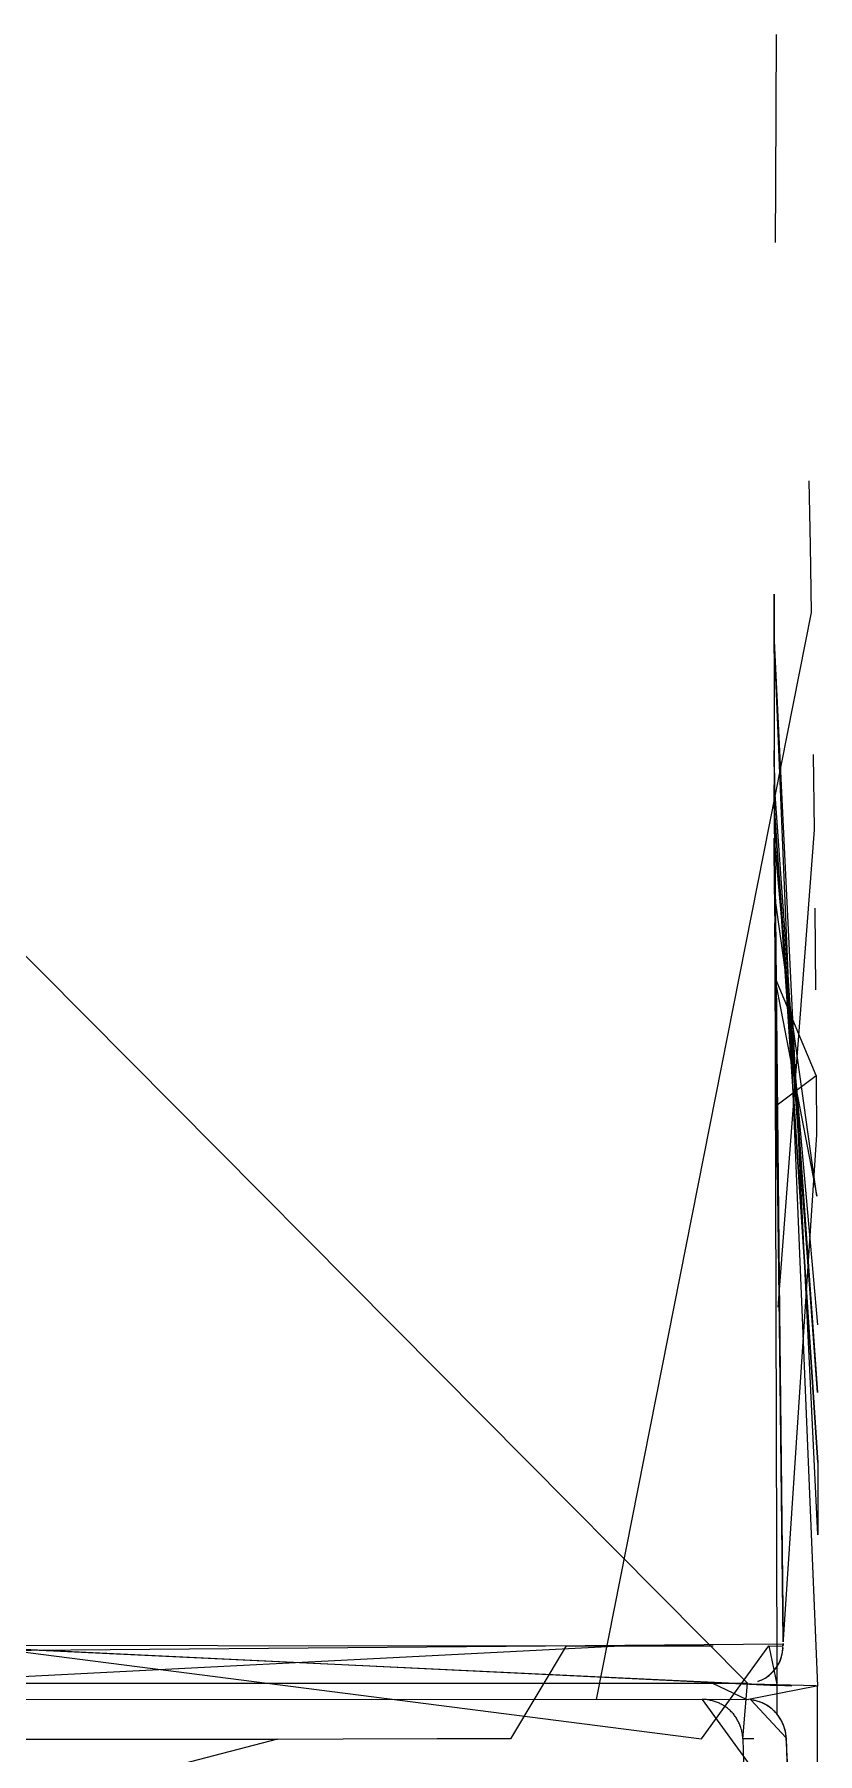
# Model space of a CAD drawing. Header units: millimetres. Extents: x 521 to 148073, y -17811 to 32040.
# Drawn here: x 59947.37 to 59957.44, y 10016.17 to 10038.25 of the extents above; entities that cross this region are included whole.
import ezdxf

# ---------------------------------------------------------------- set-up
doc = ezdxf.new("R2010")
doc.units = ezdxf.units.MM
doc.layers.add('Datové rozvody', color=6, linetype='Continuous')
doc.layers.add('PDF_Geometrie', color=7, linetype='Continuous', true_color=0xbdbdbd)

# ---------------------------------------------------------------- blocks, each defined once
blk = doc.blocks.new('projektor')
at = {"layer": 'PDF_Geometrie', "lineweight": 13}
for points in [[(86217.583, 14909.058), (86217.575, 14900.348), (86216.413, 14901.041), (86216.413, 14901.167), (86216.413, 14901.293), (86216.413, 14901.422), (86216.413, 14901.552), (86216.413, 14901.685), (86216.413, 14901.82), (86216.413, 14901.957), (86216.411, 14903.135), (86216.407, 14908.897), (86216.411, 14903.953), (86206.791, 14940.902)], [(86216.415, 14898), (86216.413, 14898.137), (86217.108, 14898.078), (86228.778, 14909.671), (86229.616, 14921.298), (86229.558, 14921.911)], [(86217.575, 14900.348), (86217.575, 14899.584), (86217.108, 14908.693)], [(86216.908, 14909.207), (86216.911, 14909.233), (86216.904, 14898.062)], [(86217.108, 14908.677), (86217.108, 14898.078)], [(86217.553, 14908.167), (86217.552, 14907.535), (86216.413, 14898.655), (86217.574, 14897.813), (86217.078, 14897.709), (86217.581, 14908.169), (86217.078, 14897.523)], [(86217.606, 14897.633), (86217.596, 14897.633), (86217.514, 14907.535)], [(86232.13, 14897.311), (86231.321, 14897.297), (86230.483, 14897.284), (86216.906, 14899.972)], [(86217.575, 14899.584), (86217.575, 14898.51)], [(86216.413, 14898.137), (86216.426, 14898.137), (86216.439, 14898.138), (86216.452, 14898.14), (86216.465, 14898.141), (86216.478, 14898.143), (86216.491, 14898.145), (86216.504, 14898.148), (86216.516, 14898.151), (86216.529, 14898.154), (86216.541, 14898.159), (86216.554, 14898.163), (86216.566, 14898.167), (86216.578, 14898.171), (86216.591, 14898.176), (86216.602, 14898.181), (86216.615, 14898.186), (86216.626, 14898.192), (86216.638, 14898.198), (86216.649, 14898.204), (86216.661, 14898.211), (86216.672, 14898.218), (86216.683, 14898.226), (86216.693, 14898.233), (86216.704, 14898.24), (86216.714, 14898.248), (86216.725, 14898.256), (86216.735, 14898.265), (86216.744, 14898.273), (86216.753, 14898.283), (86216.762, 14898.292), (86216.771, 14898.302), (86216.78, 14898.311), (86216.789, 14898.321), (86216.797, 14898.331), (86216.805, 14898.342), (86216.812, 14898.352), (86216.82, 14898.363), (86216.827, 14898.374), (86216.834, 14898.384), (86216.84, 14898.396), (86216.847, 14898.408), (86216.852, 14898.419), (86216.858, 14898.431), (86216.864, 14898.442), (86216.869, 14898.455), (86216.873, 14898.467), (86216.878, 14898.479), (86216.882, 14898.491), (86216.886, 14898.503), (86216.889, 14898.517), (86216.892, 14898.529), (86216.895, 14898.541), (86216.897, 14898.554), (86216.9, 14898.567), (86216.902, 14898.58), (86216.904, 14898.593), (86216.904, 14898.606), (86216.905, 14898.618), (86216.906, 14898.632), (86216.906, 14898.645), (86215.385, 14897.543)], [(86216.906, 14898.101), (86216.906, 14898.087)], [(86217.108, 14898.078), (86217.108, 14898.078)], [(86217.143, 14897.918), (86217.131, 14897.949), (86217.142, 14897.923)], [(86216.722, 14897.71), (86217.317, 14897.709), (86230.713, 14897.746)], [(86230.713, 14897.746), (86230.077, 14897.747), (86217.074, 14897.203)], [(86217.574, 14897.813), (86217.572, 14897.638)], [(86217.639, 14897.633), (86217.627, 14897.633), (86228.759, 14897.746)], [(86219.867, 14897.202), (86218.963, 14897.202), (86230.216, 14897.747), (86229.427, 14897.747)], [(86226.979, 14897.741), (86227.665, 14897.744), (86221.585, 14897.206)], [(86228.711, 14897.258), (86227.771, 14897.247), (86221.806, 14897.698)], [(86235.108, 14897.73), (86235.835, 14897.726), (86237.706, 14897.717)], [(86216.427, 14897.595), (86216.427, 14897.596), (86206.791, 14897.325)], [(86217.634, 14897.634), (86217.641, 14897.634)], [(86217.663, 14897.633), (86217.651, 14897.633)], [(86224.7, 14897.221), (86223.96, 14897.217), (86217.654, 14897.634)], [(86226.792, 14897.238), (86225.77, 14897.229)]]:
    blk.add_lwpolyline(points, dxfattribs=at)
for points in [[(86217.075, 14897.217), (86217.075, 14897.223), (86217.075, 14897.217), (86217.108, 14898.516), (86216.906, 14898.087)], [(86216.427, 14897.595), (86216.433, 14897.596), (86216.446, 14897.597), (86216.458, 14897.598), (86216.471, 14897.6), (86216.484, 14897.602), (86216.497, 14897.604), (86216.509, 14897.606), (86216.522, 14897.609), (86216.535, 14897.613), (86216.548, 14897.616), (86216.561, 14897.62), (86216.573, 14897.625), (86216.586, 14897.63), (86216.598, 14897.635), (86216.611, 14897.641), (86216.622, 14897.646), (86216.634, 14897.652), (86216.645, 14897.658), (86216.657, 14897.664), (86216.669, 14897.672), (86216.681, 14897.679), (86216.692, 14897.688), (86216.704, 14897.696), (86216.714, 14897.704), (86216.725, 14897.712), (86216.735, 14897.721), (86216.744, 14897.73), (86216.755, 14897.739), (86216.765, 14897.75), (86216.774, 14897.76), (86216.783, 14897.77), (86216.792, 14897.78), (86216.8, 14897.79), (86216.808, 14897.801), (86216.817, 14897.813), (86216.824, 14897.824), (86216.831, 14897.836), (86216.838, 14897.847), (86216.845, 14897.859), (86216.851, 14897.871), (86216.857, 14897.883), (86216.862, 14897.896), (86216.868, 14897.908), (86216.873, 14897.92), (86216.878, 14897.933), (86216.882, 14897.946), (86216.886, 14897.958), (86216.889, 14897.971), (86216.892, 14897.985), (86216.895, 14897.997), (86216.897, 14898.01), (86216.9, 14898.023), (86216.902, 14898.036)], [(86225.911, 14897.731), (86226.605, 14897.737), (86224.321, 14897.724), (86224.7, 14897.221), (86225.911, 14897.731), (86225.542, 14897.734), (86217.639, 14897.633)], [(86228.071, 14897.744), (86227.365, 14897.742), (86217.648, 14897.634), (86228.331, 14897.746), (86220.741, 14897.204), (86228.071, 14897.744), (86219.867, 14897.202)], [(86223.557, 14897.717), (86224.458, 14897.722), (86225.887, 14897.735), (86223.194, 14897.212), (86226.979, 14897.741)], [(86217.572, 14897.638), (86217.573, 14897.637), (86217.574, 14897.637), (86217.575, 14897.637), (86217.575, 14897.637), (86217.576, 14897.636), (86217.577, 14897.636), (86217.578, 14897.636), (86217.579, 14897.636), (86217.58, 14897.636), (86217.581, 14897.636), (86217.582, 14897.636), (86217.583, 14897.636), (86217.585, 14897.635), (86217.586, 14897.635), (86217.587, 14897.635), (86217.588, 14897.635), (86217.59, 14897.635), (86217.592, 14897.635), (86217.593, 14897.635)]]:
    blk.add_lwpolyline(points, close=True, dxfattribs=at)
for centre, radius, start, end in [((86225.078, 19841.513), 4944.316, 268.041122, 269.907247), ((86280.154, 12403.885), 2495.067, 91.463884, 91.68494), ((86216.401, 14898.101), 0.506, 274.496, 353.7805), ((86217.565, 14898.094), 0.457, 203.758, 269.2545), ((86217.572, 14898.102), 0.468, 211.6587, 267.666), ((86205.989, 15097.612), 200.288, 270.22942, 272.98744)]:
    blk.add_arc(centre, radius, start, end, dxfattribs=at)

msp = doc.modelspace()

# ---------------------------------------------------------------- block references
at = {"layer": 'Datové rozvody', "xscale": 1.027900945623324, "yscale": 1.027900945623324, "zscale": 1.027900945623324, "rotation": 90.00000000000024}
msp.add_blockref('projektor', (75270.286, -78605.574), dxfattribs=at)

doc.saveas('drawing.dxf')
